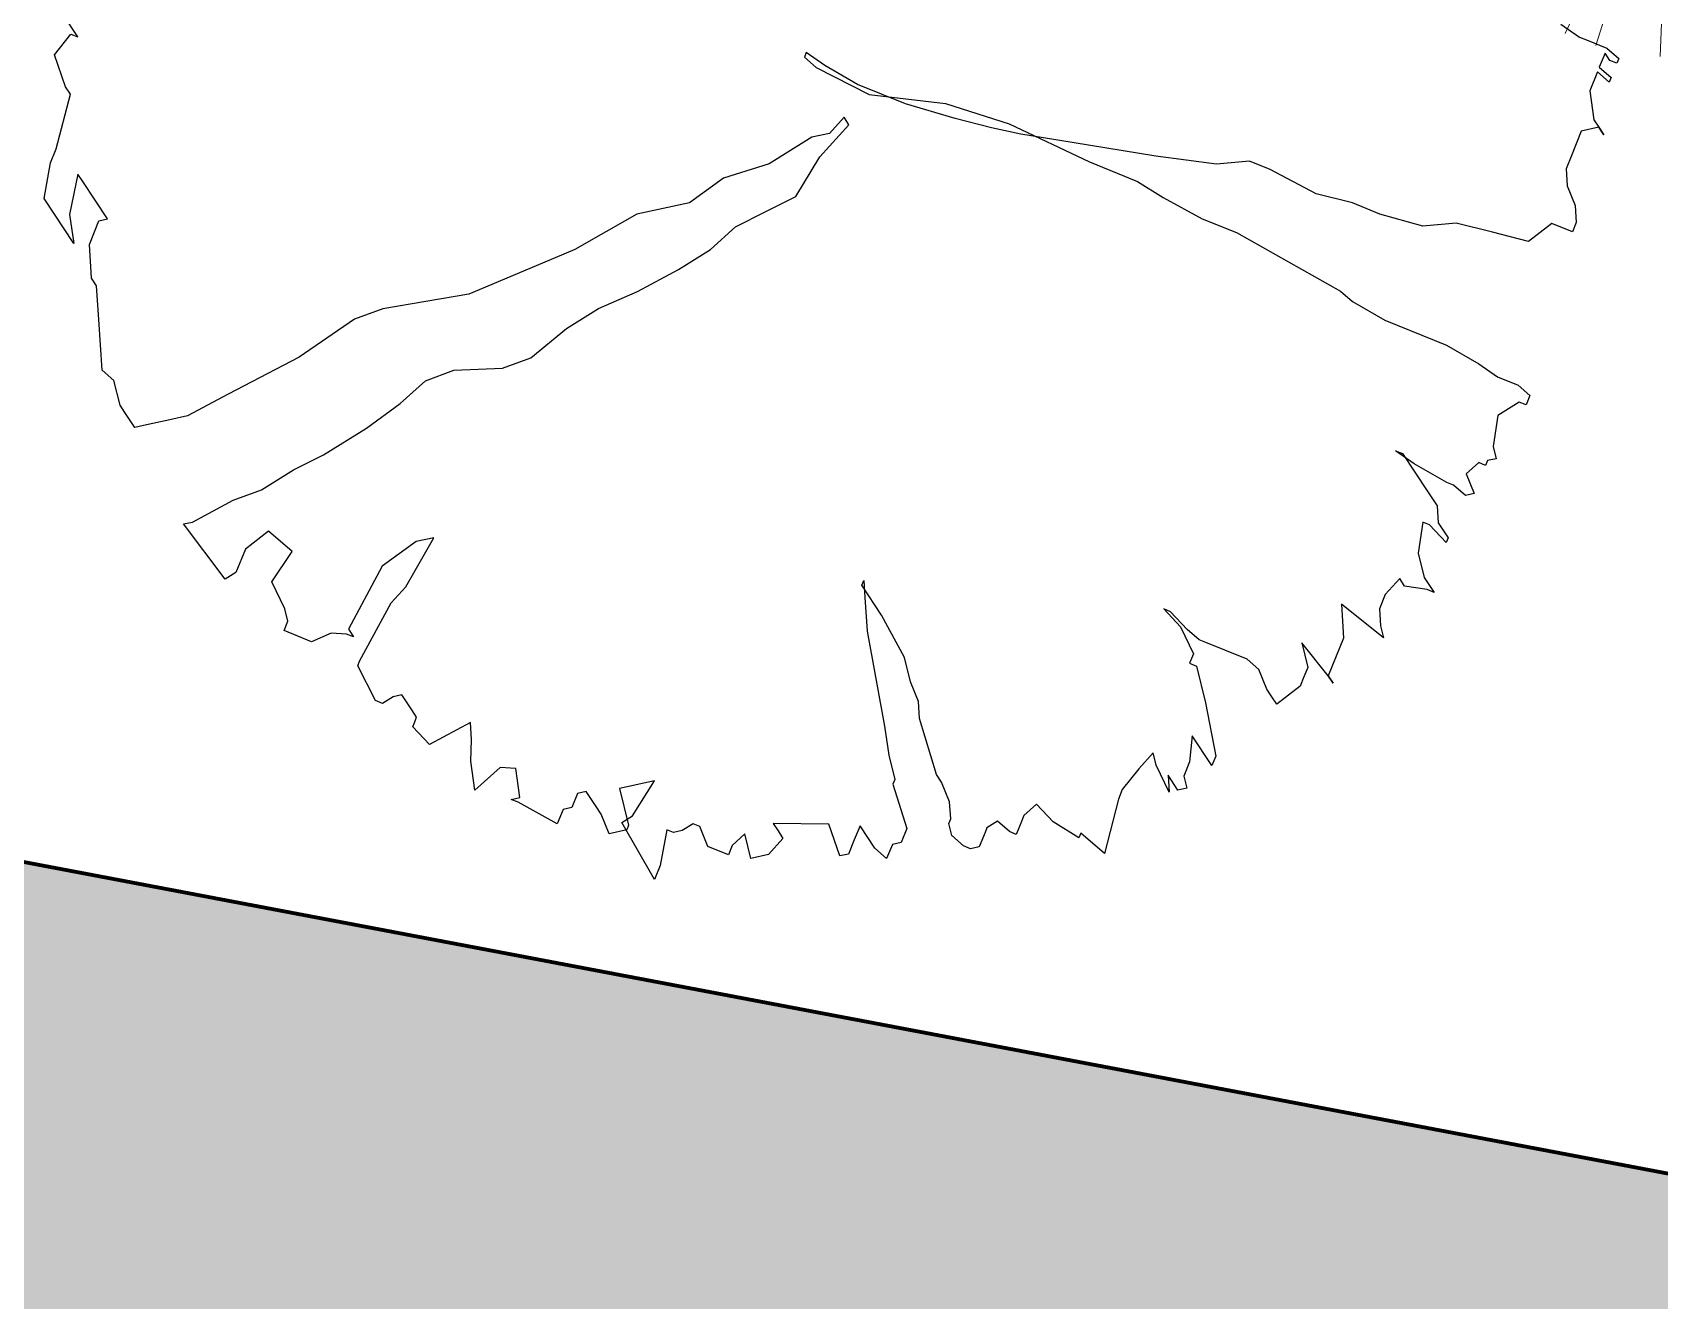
# Model space of a CAD drawing. Header units: millimetres. Extents: x 111 to 1506, y 14 to 566.
# Drawn here: x 229.327 to 231.232, y 91.259 to 92.743 of the extents above; entities that cross this region are included whole.
import ezdxf

# ---------------------------------------------------------------- set-up
doc = ezdxf.new("R2010")
doc.units = ezdxf.units.MM
doc.layers.add('fer', color=8, linetype='Continuous')
doc.layers.add('G', color=254, linetype='Continuous', lineweight=5)
doc.layers.add('PALMERAS114', color=114, linetype='Continuous', lineweight=5)
doc.styles.add('ATTR', font='romans.shx', dxfattribs={"width": 0.8, "height": 2.52})

# ---------------------------------------------------------------- blocks, each defined once
blk = doc.blocks.new('tr')
at = {"layer": 'fer', "color": 97}
for p, q in [((1378.7648, 206.7174), (1378.7707, 206.7347)), ((1378.7648, 206.7174), (1378.7707, 206.7347)), ((1378.7707, 206.7347), (1378.7827, 206.7347)), ((1378.7707, 206.7347), (1378.7707, 206.7347)), ((1378.7707, 206.7347), (1378.7827, 206.7347)), ((1378.7707, 206.7347), (1378.7707, 206.7347)), ((1378.7827, 206.7347), (1378.7827, 206.7261)), ((1378.7827, 206.7347), (1378.7827, 206.7261)), ((1378.7827, 206.7261), (1378.8065, 206.7087)), ((1378.7827, 206.7261), (1378.7827, 206.7261)), ((1378.7827, 206.7261), (1378.8065, 206.7087)), ((1378.7827, 206.7261), (1378.7827, 206.7261)), ((1378.8422, 206.7174), (1378.8541, 206.7261)), ((1378.8422, 206.7174), (1378.8541, 206.7261)), ((1378.8541, 206.7261), (1378.86, 206.7174)), ((1378.8541, 206.7261), (1378.8541, 206.7261)), ((1378.8541, 206.7261), (1378.86, 206.7174)), ((1378.8541, 206.7261), (1378.8541, 206.7261)), ((1378.4553, 206.7001), (1378.4494, 206.6914)), ((1378.4494, 206.6914), (1378.4553, 206.7001)), ((1378.4553, 206.7001), (1378.4494, 206.6914)), ((1378.4494, 206.6914), (1378.4553, 206.7001)), ((1378.5268, 206.6827), (1378.5446, 206.7001)), ((1378.5268, 206.6827), (1378.5446, 206.7001)), ((1378.5446, 206.7001), (1378.5625, 206.7087)), ((1378.5446, 206.7001), (1378.5625, 206.7087)), ((1378.5446, 206.7001), (1378.5446, 206.7001)), ((1378.5446, 206.7001), (1378.5446, 206.7001)), ((1378.5625, 206.7087), (1378.5744, 206.7087)), ((1378.5625, 206.7087), (1378.5625, 206.7087)), ((1378.5625, 206.7087), (1378.5744, 206.7087)), ((1378.5625, 206.7087), (1378.5625, 206.7087)), ((1378.5744, 206.7087), (1378.5744, 206.6827)), ((1378.5744, 206.7087), (1378.5744, 206.7087)), ((1378.5744, 206.7087), (1378.5744, 206.6827)), ((1378.5744, 206.7087), (1378.5744, 206.7087)), ((1378.7648, 206.6914), (1378.7648, 206.7174)), ((1378.7648, 206.6914), (1378.7648, 206.7174)), ((1378.8065, 206.7087), (1378.8422, 206.7174)), ((1378.8065, 206.7087), (1378.8422, 206.7174)), ((1378.86, 206.7174), (1378.866, 206.7174)), ((1378.86, 206.7174), (1378.866, 206.7174)), ((1378.866, 206.7174), (1378.866, 206.7087)), ((1378.866, 206.7174), (1378.866, 206.7087)), ((1378.866, 206.7087), (1378.8838, 206.7001)), ((1378.866, 206.7087), (1378.8838, 206.7001)), ((1378.8838, 206.7001), (1378.9017, 206.7174)), ((1378.8838, 206.7001), (1378.9017, 206.7174)), ((1378.9017, 206.7174), (1378.9076, 206.7087)), ((1378.9017, 206.7174), (1378.9076, 206.7087)), ((1378.9076, 206.7087), (1378.9017, 206.6914)), ((1378.9076, 206.7087), (1378.9017, 206.6914)), ((1378.9493, 206.6914), (1378.9612, 206.7087)), ((1378.9493, 206.6914), (1378.9612, 206.7087)), ((1378.9671, 206.7087), (1378.9552, 206.6827)), ((1378.9671, 206.7087), (1378.9552, 206.6827)), ((1378.9612, 206.7087), (1378.9671, 206.7087)), ((1378.9612, 206.7087), (1378.9671, 206.7087)), ((1378.9909, 206.6827), (1379.0147, 206.7001)), ((1378.9909, 206.6827), (1379.0147, 206.7001)), ((1379.0147, 206.7001), (1379.0266, 206.7174)), ((1379.0147, 206.7001), (1379.0266, 206.7174)), ((1379.0266, 206.7174), (1379.0266, 206.7087)), ((1379.0266, 206.7174), (1379.0266, 206.7087)), ((1379.0266, 206.7087), (1379.0326, 206.6827)), ((1379.0266, 206.7087), (1379.0326, 206.6827)), ((1378.3601, 206.6654), (1378.3661, 206.6827)), ((1378.3601, 206.6654), (1378.3661, 206.6827)), ((1378.3661, 206.6827), (1378.372, 206.6827)), ((1378.3661, 206.6827), (1378.372, 206.6827)), ((1378.372, 206.6827), (1378.372, 206.6741)), ((1378.372, 206.6827), (1378.372, 206.6741)), ((1378.3839, 206.6654), (1378.3899, 206.6827)), ((1378.3839, 206.6654), (1378.3899, 206.6827)), ((1378.3958, 206.6827), (1378.3899, 206.6654)), ((1378.3899, 206.6827), (1378.3958, 206.6827)), ((1378.3958, 206.6827), (1378.3899, 206.6654)), ((1378.3899, 206.6827), (1378.3958, 206.6827)), ((1378.4137, 206.6654), (1378.4434, 206.6827)), ((1378.4137, 206.6654), (1378.4434, 206.6827)), ((1378.4434, 206.6827), (1378.4494, 206.6914)), ((1378.4434, 206.6827), (1378.4494, 206.6914)), ((1378.4494, 206.6914), (1378.4613, 206.6741)), ((1378.4494, 206.6914), (1378.4613, 206.6741)), ((1378.5089, 206.6741), (1378.5268, 206.6827)), ((1378.5089, 206.6741), (1378.5268, 206.6827)), ((1378.5744, 206.6827), (1378.6041, 206.6654)), ((1378.5744, 206.6827), (1378.6041, 206.6654)), ((1378.7588, 206.6654), (1378.7648, 206.6914)), ((1378.7588, 206.6654), (1378.7648, 206.6914)), ((1378.9017, 206.6827), (1378.8957, 206.6394)), ((1378.9017, 206.6827), (1378.8957, 206.6394)), ((1378.9017, 206.6914), (1378.9017, 206.6827)), ((1378.9017, 206.6914), (1378.9017, 206.6827)), ((1378.9195, 206.6654), (1378.9314, 206.6827)), ((1378.9195, 206.6654), (1378.9314, 206.6827)), ((1378.9314, 206.6827), (1378.9493, 206.6914)), ((1378.9314, 206.6827), (1378.9493, 206.6914)), ((1378.9552, 206.6741), (1378.9909, 206.6827)), ((1378.9552, 206.6827), (1378.9552, 206.6741)), ((1378.9552, 206.6741), (1378.9909, 206.6827)), ((1378.9552, 206.6827), (1378.9552, 206.6741)), ((1379.0326, 206.6827), (1379.0266, 206.6741)), ((1379.0326, 206.6827), (1379.0266, 206.6741)), ((1379.0981, 206.6827), (1379.0802, 206.6221)), ((1379.0981, 206.6827), (1379.0802, 206.6221)), ((1379.0862, 206.6741), (1379.0981, 206.6827)), ((1379.0862, 206.6741), (1379.0981, 206.6827)), ((1378.3601, 206.6394), (1378.3601, 206.6654)), ((1378.3601, 206.6394), (1378.3601, 206.6654)), ((1378.372, 206.6741), (1378.3661, 206.6654)), ((1378.372, 206.6741), (1378.3661, 206.6654)), ((1378.3661, 206.6654), (1378.372, 206.6654)), ((1378.3661, 206.6654), (1378.372, 206.6654)), ((1378.372, 206.6654), (1378.3839, 206.6654)), ((1378.372, 206.6654), (1378.3839, 206.6654)), ((1378.3899, 206.6654), (1378.4137, 206.6654)), ((1378.3899, 206.6654), (1378.4137, 206.6654)), ((1378.4613, 206.6741), (1378.491, 206.6741)), ((1378.4613, 206.6741), (1378.491, 206.6741)), ((1378.491, 206.6741), (1378.5089, 206.6741)), ((1378.491, 206.6741), (1378.5089, 206.6741)), ((1378.6041, 206.6654), (1378.6101, 206.6221)), ((1378.6041, 206.6654), (1378.6101, 206.6221)), ((1378.7529, 206.6221), (1378.7588, 206.6654)), ((1378.7529, 206.6221), (1378.7588, 206.6654)), ((1378.8898, 206.6221), (1378.9195, 206.6654)), ((1378.8898, 206.6221), (1378.9195, 206.6654)), ((1379.0266, 206.6741), (1379.0505, 206.6654)), ((1379.0266, 206.6741), (1379.0505, 206.6654)), ((1379.0505, 206.6654), (1379.0683, 206.6654)), ((1379.0505, 206.6654), (1379.0683, 206.6654)), ((1379.0683, 206.6654), (1379.0862, 206.6741)), ((1379.0683, 206.6654), (1379.0862, 206.6741)), ((1379.1695, 206.6481), (1379.1635, 206.6394)), ((1379.1635, 206.6394), (1379.1695, 206.6481)), ((1379.1695, 206.6481), (1379.1635, 206.6394)), ((1379.1635, 206.6394), (1379.1695, 206.6481)), ((1378.3542, 206.6047), (1378.3601, 206.6307)), ((1378.3542, 206.6047), (1378.3601, 206.6307)), ((1378.3601, 206.6307), (1378.3601, 206.6394)), ((1378.3601, 206.6307), (1378.3601, 206.6394)), ((1378.8957, 206.6394), (1378.8898, 206.6134)), ((1378.8957, 206.6394), (1378.8898, 206.6134)), ((1379.0802, 206.6221), (1379.1159, 206.6394)), ((1379.0802, 206.6221), (1379.1159, 206.6394)), ((1379.1159, 206.6394), (1379.1635, 206.6394)), ((1379.1159, 206.6394), (1379.1635, 206.6394)), ((1379.1635, 206.6394), (1379.1397, 206.5961)), ((1379.1635, 206.6394), (1379.1397, 206.5961)), ((1378.6101, 206.6221), (1378.616, 206.5788)), ((1378.6101, 206.6221), (1378.616, 206.5788)), ((1378.7529, 206.5441), (1378.7529, 206.6221)), ((1378.7529, 206.5441), (1378.7529, 206.6221)), ((1378.8898, 206.6134), (1378.8898, 206.6221)), ((1378.8898, 206.6134), (1378.8898, 206.6221)), ((1379.1397, 206.5961), (1379.1635, 206.6134)), ((1379.1397, 206.5961), (1379.1635, 206.6134)), ((1379.1635, 206.6134), (1379.1754, 206.6134)), ((1379.1635, 206.6134), (1379.1754, 206.6134)), ((1379.1754, 206.6134), (1379.1873, 206.6134)), ((1379.1754, 206.6134), (1379.1873, 206.6134)), ((1379.1873, 206.6134), (1379.2171, 206.5961)), ((1379.1873, 206.6134), (1379.2171, 206.5961)), ((1379.2111, 206.5874), (1379.2052, 206.5788)), ((1379.2111, 206.5874), (1379.2052, 206.5788)), ((1379.2171, 206.5961), (1379.2111, 206.5874)), ((1379.2171, 206.5961), (1379.2111, 206.5874)), ((1378.616, 206.5788), (1378.6339, 206.5441)), ((1378.616, 206.5788), (1378.6339, 206.5441)), ((1379.2052, 206.5788), (1379.1873, 206.5614)), ((1379.2052, 206.5788), (1379.1873, 206.5614)), ((1379.1873, 206.5614), (1379.1814, 206.5441)), ((1379.1873, 206.5614), (1379.1814, 206.5441)), ((1379.2468, 206.5181), (1379.3004, 206.5528)), ((1379.2468, 206.5181), (1379.3004, 206.5528)), ((1379.3123, 206.5528), (1379.2885, 206.5181)), ((1379.3123, 206.5528), (1379.2885, 206.5181)), ((1379.3004, 206.5528), (1379.3123, 206.5528)), ((1379.3004, 206.5528), (1379.3123, 206.5528)), ((1379.3123, 206.5528), (1379.3123, 206.5528)), ((1379.3123, 206.5528), (1379.3123, 206.5528)), ((1378.6339, 206.5441), (1378.6398, 206.4921)), ((1378.6339, 206.5441), (1378.6398, 206.4921)), ((1378.7469, 206.5008), (1378.7529, 206.5441)), ((1378.7469, 206.5008), (1378.7529, 206.5441)), ((1379.1814, 206.5441), (1379.1814, 206.5181)), ((1379.1814, 206.5441), (1379.1814, 206.5181)), ((1379.3361, 206.5268), (1379.348, 206.5354)), ((1379.3361, 206.5268), (1379.348, 206.5354)), ((1379.348, 206.5354), (1379.354, 206.5268)), ((1379.348, 206.5354), (1379.354, 206.5268)), ((1379.1814, 206.5181), (1379.1814, 206.4921)), ((1379.1814, 206.5181), (1379.1814, 206.4921)), ((1379.2111, 206.4921), (1379.2468, 206.5181)), ((1379.2111, 206.4921), (1379.2468, 206.5181)), ((1379.2468, 206.5181), (1379.2468, 206.5181)), ((1379.2468, 206.5181), (1379.2468, 206.5181)), ((1379.2885, 206.5181), (1379.3182, 206.5268)), ((1379.2885, 206.5181), (1379.3182, 206.5268)), ((1379.2885, 206.5181), (1379.2885, 206.5181)), ((1379.2885, 206.5181), (1379.2885, 206.5181)), ((1379.3182, 206.5268), (1379.3361, 206.5268)), ((1379.3182, 206.5268), (1379.3361, 206.5268)), ((1379.3599, 206.5181), (1379.3361, 206.4921)), ((1379.3599, 206.5181), (1379.3361, 206.4921)), ((1379.354, 206.5268), (1379.3421, 206.5094)), ((1379.354, 206.5268), (1379.3421, 206.5094)), ((1379.3421, 206.5094), (1379.3599, 206.5181)), ((1379.3421, 206.5094), (1379.3599, 206.5181)), ((1378.6398, 206.4921), (1378.6398, 206.4574)), ((1378.6398, 206.4921), (1378.6398, 206.4574)), ((1378.741, 206.4834), (1378.7469, 206.5008)), ((1378.741, 206.4834), (1378.7469, 206.5008)), ((1379.1814, 206.4921), (1379.1814, 206.4834)), ((1379.1814, 206.4921), (1379.1814, 206.4834)), ((1379.2111, 206.4834), (1379.2111, 206.4921)), ((1379.2111, 206.4834), (1379.2111, 206.4921)), ((1379.3361, 206.4921), (1379.3242, 206.4834)), ((1379.3361, 206.4921), (1379.3242, 206.4834)), ((1378.7231, 206.3448), (1378.741, 206.4834)), ((1378.7231, 206.3448), (1378.741, 206.4834)), ((1379.1754, 206.4574), (1379.1992, 206.4834)), ((1379.1814, 206.4834), (1379.1754, 206.4661)), ((1379.1754, 206.4574), (1379.1992, 206.4834)), ((1379.1814, 206.4834), (1379.1754, 206.4661)), ((1379.1992, 206.4834), (1379.2111, 206.4834)), ((1379.1992, 206.4834), (1379.2111, 206.4834)), ((1379.3242, 206.4834), (1379.348, 206.4748)), ((1379.3242, 206.4834), (1379.348, 206.4748)), ((1379.348, 206.4748), (1379.3778, 206.4661)), ((1379.348, 206.4748), (1379.3778, 206.4661)), ((1379.3897, 206.4661), (1379.4551, 206.4748)), ((1379.3897, 206.4661), (1379.4551, 206.4748)), ((1379.4551, 206.4748), (1379.4432, 206.4401)), ((1379.4551, 206.4748), (1379.4432, 206.4401)), ((1379.4551, 206.4748), (1379.4551, 206.4748)), ((1379.4551, 206.4748), (1379.4551, 206.4748)), ((1378.6398, 206.4574), (1378.6458, 206.4141)), ((1378.6398, 206.4574), (1378.6458, 206.4141)), ((1379.1754, 206.4661), (1379.1635, 206.4401)), ((1379.1754, 206.4661), (1379.1635, 206.4401)), ((1379.1635, 206.4314), (1379.1754, 206.4574)), ((1379.1635, 206.4314), (1379.1754, 206.4574)), ((1379.1754, 206.4661), (1379.1754, 206.4661)), ((1379.1754, 206.4661), (1379.1754, 206.4661)), ((1379.3778, 206.4661), (1379.3897, 206.4661)), ((1379.3778, 206.4661), (1379.3897, 206.4661)), ((1379.1635, 206.4401), (1379.1635, 206.4314)), ((1379.1635, 206.4401), (1379.1635, 206.4314)), ((1379.4492, 206.4401), (1379.4432, 206.4054)), ((1379.4432, 206.4401), (1379.4492, 206.4401)), ((1379.4492, 206.4401), (1379.4432, 206.4054)), ((1379.4432, 206.4401), (1379.4492, 206.4401)), ((1378.6458, 206.4141), (1378.6398, 206.3534)), ((1378.6458, 206.4141), (1378.6398, 206.3534)), ((1379.4432, 206.4054), (1379.4313, 206.3794)), ((1379.4432, 206.4054), (1379.4313, 206.3794)), ((1379.4432, 206.4054), (1379.4432, 206.4054)), ((1379.4432, 206.4054), (1379.4432, 206.4054)), ((1379.4313, 206.3794), (1379.4492, 206.3708)), ((1379.4313, 206.3794), (1379.4313, 206.3794)), ((1379.4313, 206.3794), (1379.4492, 206.3708)), ((1379.4313, 206.3794), (1379.4313, 206.3794)), ((1379.4492, 206.3708), (1379.4611, 206.3708)), ((1379.4492, 206.3708), (1379.4611, 206.3708)), ((1379.4611, 206.3708), (1379.473, 206.3708)), ((1379.4611, 206.3708), (1379.473, 206.3708)), ((1379.473, 206.3621), (1379.467, 206.3448)), ((1379.473, 206.3621), (1379.467, 206.3448)), ((1379.473, 206.3708), (1379.473, 206.3621)), ((1379.473, 206.3708), (1379.473, 206.3621)), ((1378.6398, 206.3534), (1378.6398, 206.3274)), ((1378.6398, 206.3534), (1378.6398, 206.3274)), ((1378.7231, 206.3014), (1378.7231, 206.3448)), ((1378.7231, 206.3014), (1378.7231, 206.3448)), ((1379.467, 206.3448), (1379.4789, 206.3361)), ((1379.467, 206.3448), (1379.467, 206.3448)), ((1379.467, 206.3448), (1379.4789, 206.3361)), ((1379.467, 206.3448), (1379.467, 206.3448)), ((1378.6398, 206.3274), (1378.6577, 206.2928)), ((1378.6398, 206.3274), (1378.6577, 206.2928)), ((1379.4789, 206.3361), (1379.4849, 206.3361)), ((1379.4789, 206.3361), (1379.4849, 206.3361)), ((1379.4849, 206.3361), (1379.5027, 206.3361)), ((1379.4849, 206.3361), (1379.5027, 206.3361)), ((1379.5027, 206.3361), (1379.5087, 206.3274)), ((1379.5027, 206.3361), (1379.5087, 206.3274)), ((1379.5087, 206.3188), (1379.5027, 206.3014)), ((1379.5087, 206.3188), (1379.5027, 206.3014)), ((1379.5087, 206.3274), (1379.5087, 206.3188)), ((1379.5087, 206.3274), (1379.5087, 206.3188)), ((1378.7172, 206.2495), (1378.7231, 206.3014)), ((1378.7172, 206.2495), (1378.7231, 206.3014)), ((1379.5027, 206.3014), (1379.4908, 206.2928)), ((1379.5027, 206.3014), (1379.4908, 206.2928)), ((1378.6577, 206.2928), (1378.6755, 206.2235)), ((1378.6577, 206.2928), (1378.6755, 206.2235)), ((1379.467, 206.2841), (1379.4492, 206.2668)), ((1379.467, 206.2841), (1379.4492, 206.2668)), ((1379.4849, 206.2928), (1379.467, 206.2841)), ((1379.4849, 206.2928), (1379.467, 206.2841)), ((1379.4908, 206.2928), (1379.4849, 206.2928)), ((1379.4908, 206.2928), (1379.4849, 206.2928)), ((1379.4492, 206.2668), (1379.4432, 206.2581)), ((1379.4492, 206.2668), (1379.4432, 206.2581)), ((1378.7112, 206.2148), (1378.7172, 206.2495)), ((1378.7112, 206.2148), (1378.7172, 206.2495)), ((1379.4432, 206.2581), (1379.3897, 206.2148)), ((1379.4432, 206.2581), (1379.3897, 206.2148)), ((1379.473, 206.2148), (1379.5146, 206.2495)), ((1379.473, 206.2148), (1379.5146, 206.2495)), ((1379.5146, 206.2495), (1379.5325, 206.2495)), ((1379.5146, 206.2495), (1379.5325, 206.2495)), ((1379.5325, 206.2495), (1379.5384, 206.2408)), ((1379.5325, 206.2495), (1379.5384, 206.2408)), ((1378.6755, 206.2235), (1378.6934, 206.1455)), ((1378.6755, 206.2235), (1378.6934, 206.1455)), ((1379.5503, 206.2235), (1379.5325, 206.1975)), ((1379.5503, 206.2235), (1379.5325, 206.1975)), ((1379.5384, 206.2408), (1379.5563, 206.2408)), ((1379.5384, 206.2408), (1379.5563, 206.2408)), ((1379.5563, 206.2408), (1379.5503, 206.2235)), ((1379.5563, 206.2408), (1379.5503, 206.2235)), ((1378.7112, 206.1541), (1378.7112, 206.2148)), ((1378.7112, 206.1541), (1378.7112, 206.2148)), ((1379.3718, 206.2061), (1379.354, 206.1888)), ((1379.3718, 206.2061), (1379.354, 206.1888)), ((1379.3897, 206.2148), (1379.3718, 206.2061)), ((1379.3897, 206.2148), (1379.3718, 206.2061)), ((1379.4432, 206.1975), (1379.467, 206.2148)), ((1379.4432, 206.1975), (1379.467, 206.2148)), ((1379.467, 206.2148), (1379.473, 206.2148)), ((1379.467, 206.2148), (1379.473, 206.2148)), ((1379.354, 206.1888), (1379.3302, 206.1715)), ((1379.354, 206.1888), (1379.3302, 206.1715)), ((1379.4135, 206.1801), (1379.4432, 206.1975)), ((1379.4135, 206.1801), (1379.4432, 206.1975)), ((1379.5325, 206.1975), (1379.5503, 206.1975)), ((1379.5325, 206.1975), (1379.5503, 206.1975)), ((1379.5741, 206.1888), (1379.5444, 206.1628)), ((1379.5741, 206.1888), (1379.5444, 206.1628)), ((1379.5503, 206.1975), (1379.5682, 206.1975)), ((1379.5503, 206.1975), (1379.5682, 206.1975)), ((1379.5682, 206.1975), (1379.5741, 206.1888)), ((1379.5682, 206.1975), (1379.5741, 206.1888)), ((1379.3302, 206.1715), (1379.2944, 206.1281)), ((1379.3302, 206.1715), (1379.2944, 206.1281)), ((1379.3182, 206.1195), (1379.4135, 206.1801)), ((1379.3182, 206.1195), (1379.4135, 206.1801)), ((1378.7053, 206.0501), (1378.7112, 206.1541)), ((1378.7053, 206.0501), (1378.7112, 206.1541)), ((1379.5444, 206.1628), (1379.5682, 206.1021)), ((1379.5444, 206.1628), (1379.5682, 206.1021)), ((1378.6934, 206.1455), (1378.7053, 206.0935)), ((1378.6934, 206.1455), (1378.7053, 206.0935)), ((1379.2944, 206.1281), (1379.2706, 206.0935)), ((1379.2944, 206.1281), (1379.2706, 206.0935)), ((1379.2825, 206.1021), (1379.3182, 206.1195)), ((1379.2825, 206.1021), (1379.3182, 206.1195)), ((1379.5682, 206.1021), (1379.5741, 206.1108)), ((1379.5682, 206.1021), (1379.5741, 206.1108)), ((1379.5741, 206.1108), (1379.5801, 206.1195)), ((1379.5741, 206.1108), (1379.5801, 206.1195)), ((1379.5801, 206.1195), (1379.6039, 206.1108)), ((1379.5801, 206.1195), (1379.6039, 206.1108)), ((1379.6039, 206.1108), (1379.6158, 206.0935)), ((1379.6039, 206.1108), (1379.6158, 206.0935)), ((1378.7053, 206.0935), (1378.7112, 206.0675)), ((1378.7053, 206.0935), (1378.7112, 206.0675)), ((1379.2647, 206.0935), (1379.2825, 206.1021)), ((1379.2647, 206.0935), (1379.2825, 206.1021)), ((1379.2706, 206.0935), (1379.2647, 206.0935)), ((1379.2706, 206.0935), (1379.2647, 206.0935)), ((1379.6158, 206.0935), (1379.592, 206.0761)), ((1379.6158, 206.0935), (1379.592, 206.0761)), ((1379.592, 206.0761), (1379.6099, 206.0675)), ((1379.592, 206.0761), (1379.6099, 206.0675)), ((1378.7112, 206.0675), (1378.7172, 206.0328)), ((1378.7112, 206.0675), (1378.7172, 206.0328)), ((1379.6099, 206.0675), (1379.6218, 206.0675)), ((1379.6099, 206.0675), (1379.6218, 206.0675)), ((1379.6218, 206.0675), (1379.6218, 206.0415)), ((1379.6218, 206.0675), (1379.6218, 206.0415)), ((1378.7112, 205.9722), (1378.7053, 206.0501)), ((1378.7112, 205.9722), (1378.7053, 206.0501)), ((1378.7172, 206.0328), (1378.7231, 205.9895)), ((1378.7172, 206.0328), (1378.7231, 205.9895)), ((1379.6218, 206.0415), (1379.6039, 206.0241)), ((1379.6218, 206.0415), (1379.6039, 206.0241)), ((1379.6039, 206.0241), (1379.6039, 206.0155)), ((1379.6039, 206.0241), (1379.6039, 206.0155)), ((1379.6039, 206.0155), (1379.6158, 206.0068)), ((1379.6039, 206.0155), (1379.6158, 206.0068)), ((1379.6158, 206.0068), (1379.6218, 205.9981)), ((1379.6158, 206.0068), (1379.6218, 205.9981)), ((1379.6218, 205.9895), (1379.6634, 205.9981)), ((1379.6218, 205.9981), (1379.6218, 205.9895)), ((1379.6218, 205.9895), (1379.6634, 205.9981)), ((1379.6218, 205.9981), (1379.6218, 205.9895)), ((1379.6813, 205.9981), (1379.6337, 205.9375)), ((1379.6813, 205.9981), (1379.6337, 205.9375)), ((1379.6634, 205.9981), (1379.6813, 205.9981)), ((1379.6634, 205.9981), (1379.6813, 205.9981)), ((1378.7231, 205.9895), (1378.7291, 205.9288)), ((1378.7231, 205.9895), (1378.7291, 205.9288)), ((1378.735, 205.8855), (1378.7112, 205.9722)), ((1378.735, 205.8855), (1378.7112, 205.9722)), ((1379.5741, 205.9548), (1379.598, 205.9202)), ((1379.6218, 205.9462), (1379.5741, 205.9548)), ((1379.5741, 205.9548), (1379.598, 205.9202)), ((1379.6218, 205.9462), (1379.5741, 205.9548)), ((1379.598, 205.9202), (1379.6337, 205.9462)), ((1379.598, 205.9202), (1379.6337, 205.9462)), ((1379.6337, 205.9375), (1379.6218, 205.9462)), ((1379.6337, 205.9375), (1379.6218, 205.9462)), ((1379.6337, 205.9462), (1379.6396, 205.9462)), ((1379.6337, 205.9462), (1379.6396, 205.9462)), ((1379.6396, 205.9462), (1379.6515, 205.9288)), ((1379.6396, 205.9462), (1379.6515, 205.9288)), ((1378.7291, 205.9288), (1378.7291, 205.8682)), ((1378.7291, 205.9288), (1378.7291, 205.8682)), ((1379.6515, 205.9288), (1379.6337, 205.9115)), ((1379.6515, 205.9288), (1379.6337, 205.9115)), ((1379.6277, 205.9028), (1379.6158, 205.8855)), ((1379.6277, 205.9028), (1379.6158, 205.8855)), ((1379.6337, 205.9115), (1379.6277, 205.9028)), ((1379.6337, 205.9115), (1379.6277, 205.9028)), ((1379.6337, 205.9115), (1379.6337, 205.9115)), ((1379.6337, 205.9115), (1379.6337, 205.9115)), ((1378.7291, 205.8162), (1378.735, 205.8855)), ((1378.7291, 205.8162), (1378.735, 205.8855)), ((1379.6158, 205.8855), (1379.6218, 205.8768)), ((1379.6158, 205.8855), (1379.6218, 205.8768)), ((1378.7291, 205.8682), (1378.7231, 205.8248)), ((1378.7291, 205.8682), (1378.7231, 205.8248)), ((1378.7767, 205.8768), (1378.7707, 205.8682)), ((1378.7767, 205.8768), (1378.7707, 205.8682)), ((1378.7707, 205.8682), (1378.7946, 205.8595)), ((1378.7707, 205.8682), (1378.7946, 205.8595)), ((1378.8243, 205.8595), (1378.7767, 205.8768)), ((1378.8243, 205.8595), (1378.7767, 205.8768)), ((1379.6218, 205.8768), (1379.6396, 205.8768)), ((1379.6218, 205.8768), (1379.6396, 205.8768)), ((1379.6396, 205.8768), (1379.6456, 205.8682)), ((1379.6396, 205.8768), (1379.6456, 205.8682)), ((1379.6456, 205.8682), (1379.6634, 205.8682)), ((1379.6456, 205.8682), (1379.6456, 205.8682)), ((1379.6456, 205.8682), (1379.6634, 205.8682)), ((1379.6456, 205.8682), (1379.6456, 205.8682)), ((1379.6634, 205.8682), (1379.6575, 205.8162)), ((1379.6634, 205.8682), (1379.6575, 205.8162)), ((1378.7946, 205.8595), (1378.8065, 205.8422)), ((1378.7946, 205.8595), (1378.8065, 205.8422)), ((1378.8065, 205.8422), (1378.8541, 205.8075)), ((1378.8065, 205.8422), (1378.8541, 205.8075)), ((1378.8779, 205.8508), (1378.8243, 205.8595)), ((1378.8779, 205.8508), (1378.8243, 205.8595)), ((1378.9076, 205.8248), (1378.8779, 205.8508)), ((1378.9076, 205.8248), (1378.8779, 205.8508)), ((1378.7231, 205.8248), (1378.7172, 205.7988)), ((1378.7231, 205.8248), (1378.7172, 205.7988)), ((1378.9374, 205.7988), (1378.9076, 205.8248)), ((1378.9374, 205.7988), (1378.9076, 205.8248)), ((1378.7231, 205.7988), (1378.7291, 205.8162)), ((1378.7231, 205.7988), (1378.7291, 205.8162)), ((1378.8541, 205.8075), (1378.8898, 205.7642)), ((1378.8541, 205.8075), (1378.8898, 205.7642)), ((1379.6515, 205.8162), (1379.6218, 205.7988)), ((1379.6515, 205.8162), (1379.6218, 205.7988)), ((1379.6575, 205.8075), (1379.6515, 205.8162)), ((1379.6575, 205.8075), (1379.6515, 205.8162)), ((1379.6575, 205.8162), (1379.6575, 205.8075)), ((1379.6575, 205.8162), (1379.6575, 205.8075)), ((1378.7172, 205.7988), (1378.7231, 205.7988)), ((1378.7172, 205.7988), (1378.7231, 205.7988)), ((1378.9731, 205.7815), (1378.9374, 205.7988)), ((1378.9731, 205.7815), (1378.9374, 205.7988)), ((1379.6218, 205.7988), (1379.6277, 205.7815)), ((1379.6218, 205.7988), (1379.6277, 205.7815)), ((1379.0088, 205.7555), (1378.9731, 205.7815)), ((1379.0088, 205.7555), (1378.9731, 205.7815)), ((1379.6277, 205.7815), (1379.6634, 205.7642)), ((1379.6277, 205.7815), (1379.6634, 205.7642)), ((1378.8898, 205.7642), (1378.9314, 205.7382)), ((1378.8898, 205.7642), (1378.9314, 205.7382)), ((1379.0505, 205.7208), (1379.0088, 205.7555)), ((1379.0505, 205.7208), (1379.0088, 205.7555)), ((1379.6337, 205.7468), (1379.6099, 205.7382)), ((1379.6337, 205.7468), (1379.6099, 205.7382)), ((1379.6634, 205.7642), (1379.6337, 205.7468)), ((1379.6634, 205.7642), (1379.6337, 205.7468)), ((1379.6634, 205.7642), (1379.6634, 205.7642)), ((1379.6634, 205.7642), (1379.6634, 205.7642)), ((1378.9314, 205.7382), (1378.9671, 205.6862)), ((1378.9314, 205.7382), (1378.9671, 205.6862)), ((1379.6099, 205.7382), (1379.592, 205.7295)), ((1379.6099, 205.7382), (1379.592, 205.7295)), ((1379.592, 205.7295), (1379.6337, 205.6948)), ((1379.592, 205.7295), (1379.6337, 205.6948)), ((1379.0862, 205.6862), (1379.0505, 205.7208)), ((1379.0862, 205.6862), (1379.0505, 205.7208)), ((1379.6337, 205.6948), (1379.6218, 205.6688)), ((1379.6337, 205.6948), (1379.6218, 205.6688)), ((1379.6337, 205.6948), (1379.6337, 205.6948)), ((1379.6337, 205.6948), (1379.6337, 205.6948)), ((1378.9671, 205.6862), (1379.0326, 205.6342)), ((1378.9671, 205.6862), (1379.0326, 205.6342)), ((1379.1219, 205.6602), (1379.0862, 205.6862)), ((1379.1219, 205.6602), (1379.0862, 205.6862)), ((1379.1695, 205.6342), (1379.1219, 205.6602)), ((1379.1695, 205.6342), (1379.1219, 205.6602)), ((1379.6039, 205.6602), (1379.592, 205.6429)), ((1379.6039, 205.6602), (1379.592, 205.6429)), ((1379.6099, 205.6688), (1379.6039, 205.6602)), ((1379.6099, 205.6688), (1379.6039, 205.6602)), ((1379.6158, 205.6688), (1379.6099, 205.6688)), ((1379.6158, 205.6688), (1379.6099, 205.6688)), ((1379.6218, 205.6688), (1379.6158, 205.6688)), ((1379.6218, 205.6688), (1379.6158, 205.6688)), ((1379.0326, 205.6342), (1379.0505, 205.6169)), ((1379.0326, 205.6342), (1379.0505, 205.6169)), ((1379.1933, 205.6082), (1379.1695, 205.6342)), ((1379.1933, 205.6082), (1379.1695, 205.6342)), ((1379.592, 205.6429), (1379.598, 205.6342)), ((1379.592, 205.6429), (1379.598, 205.6342)), ((1379.598, 205.6342), (1379.6099, 205.6255)), ((1379.598, 205.6342), (1379.6099, 205.6255)), ((1379.0505, 205.6169), (1379.1278, 205.5389)), ((1379.0505, 205.6169), (1379.1278, 205.5389)), ((1379.6099, 205.6169), (1379.5801, 205.5822)), ((1379.6099, 205.6169), (1379.5801, 205.5822)), ((1379.6099, 205.6255), (1379.6099, 205.6169)), ((1379.6099, 205.6255), (1379.6099, 205.6169)), ((1379.2171, 205.5562), (1379.1933, 205.6082)), ((1379.2171, 205.5562), (1379.1933, 205.6082)), ((1379.4075, 205.6082), (1379.4194, 205.5909)), ((1379.473, 205.5995), (1379.4075, 205.6082)), ((1379.4075, 205.6082), (1379.4194, 205.5909)), ((1379.473, 205.5995), (1379.4075, 205.6082)), ((1379.4968, 205.5909), (1379.473, 205.5995)), ((1379.4968, 205.5909), (1379.473, 205.5995)), ((1379.4194, 205.5909), (1379.4611, 205.5649)), ((1379.4194, 205.5909), (1379.4611, 205.5649)), ((1379.5741, 205.5822), (1379.4968, 205.5909)), ((1379.5741, 205.5822), (1379.4968, 205.5909)), ((1379.5801, 205.5822), (1379.5741, 205.5822)), ((1379.5801, 205.5822), (1379.5741, 205.5822)), ((1379.4611, 205.5649), (1379.5444, 205.5562)), ((1379.4611, 205.5649), (1379.5444, 205.5562)), ((1379.5444, 205.5562), (1379.5503, 205.5649)), ((1379.5444, 205.5562), (1379.5503, 205.5649)), ((1379.5503, 205.5649), (1379.5503, 205.5562)), ((1379.5503, 205.5649), (1379.5503, 205.5562)), ((1379.1278, 205.5389), (1379.1814, 205.4522)), ((1379.1278, 205.5389), (1379.1814, 205.4522)), ((1379.2409, 205.5302), (1379.2171, 205.5562)), ((1379.2409, 205.5302), (1379.2171, 205.5562)), ((1379.5503, 205.5562), (1379.5563, 205.5389)), ((1379.5503, 205.5562), (1379.5563, 205.5389)), ((1379.5563, 205.5389), (1379.5741, 205.5215)), ((1379.5563, 205.5389), (1379.5741, 205.5215)), ((1379.2766, 205.5129), (1379.2409, 205.5302)), ((1379.2766, 205.5129), (1379.2409, 205.5302)), ((1379.5741, 205.5215), (1379.5741, 205.5042)), ((1379.5741, 205.5215), (1379.5741, 205.5042)), ((1379.3182, 205.4869), (1379.2766, 205.5129)), ((1379.3182, 205.4869), (1379.2766, 205.5129)), ((1379.5741, 205.5042), (1379.5741, 205.4869)), ((1379.5741, 205.5042), (1379.5741, 205.4869)), ((1379.3659, 205.4522), (1379.3182, 205.4869)), ((1379.3659, 205.4522), (1379.3182, 205.4869)), ((1379.5622, 205.4869), (1379.5503, 205.4782)), ((1379.5622, 205.4869), (1379.5503, 205.4782)), ((1379.5741, 205.4869), (1379.5622, 205.4869)), ((1379.5741, 205.4869), (1379.5622, 205.4869)), ((1379.5503, 205.4782), (1379.5265, 205.4522)), ((1379.5503, 205.4782), (1379.5265, 205.4522)), ((1379.5503, 205.4782), (1379.5503, 205.4782)), ((1379.5503, 205.4782), (1379.5503, 205.4782)), ((1379.1814, 205.4522), (1379.2052, 205.4262)), ((1379.1814, 205.4522), (1379.2052, 205.4262)), ((1379.3956, 205.4262), (1379.3659, 205.4522)), ((1379.3956, 205.4262), (1379.3659, 205.4522)), ((1379.4849, 205.4609), (1379.473, 205.4262)), ((1379.4849, 205.4609), (1379.473, 205.4262)), ((1379.5265, 205.4522), (1379.4849, 205.4609)), ((1379.5265, 205.4522), (1379.4849, 205.4609)), ((1379.2052, 205.4262), (1379.2706, 205.3829)), ((1379.2052, 205.4262), (1379.2706, 205.3829)), ((1379.4313, 205.4002), (1379.3956, 205.4262)), ((1379.4313, 205.4002), (1379.3956, 205.4262)), ((1379.473, 205.4262), (1379.5027, 205.4089)), ((1379.473, 205.4262), (1379.5027, 205.4089)), ((1379.5027, 205.4089), (1379.5325, 205.4089)), ((1379.5027, 205.4089), (1379.5325, 205.4089)), ((1379.5325, 205.4089), (1379.5444, 205.4002)), ((1379.5325, 205.4089), (1379.5444, 205.4002)), ((1379.4551, 205.3742), (1379.4313, 205.4002)), ((1379.4551, 205.3742), (1379.4313, 205.4002)), ((1379.5444, 205.4002), (1379.5027, 205.3309)), ((1379.5444, 205.4002), (1379.5027, 205.3309)), ((1379.2706, 205.3829), (1379.3421, 205.3222)), ((1379.2706, 205.3829), (1379.3421, 205.3222)), ((1379.4968, 205.3396), (1379.4551, 205.3742)), ((1379.4968, 205.3396), (1379.4551, 205.3742)), ((1379.5027, 205.3309), (1379.4968, 205.3396)), ((1379.5027, 205.3309), (1379.4968, 205.3396)), ((1379.3421, 205.3222), (1379.3837, 205.2876)), ((1379.3421, 205.3222), (1379.3837, 205.2876)), ((1379.3837, 205.2876), (1379.3956, 205.2702)), ((1379.3837, 205.2876), (1379.3956, 205.2702)), ((1379.3956, 205.2702), (1379.4135, 205.2442)), ((1379.3956, 205.2702), (1379.4135, 205.2442)), ((1379.4194, 205.2356), (1379.4075, 205.2182)), ((1379.4194, 205.2356), (1379.4075, 205.2182)), ((1379.4135, 205.2442), (1379.4194, 205.2356)), ((1379.4135, 205.2442), (1379.4135, 205.2442)), ((1379.4135, 205.2442), (1379.4194, 205.2356)), ((1379.4135, 205.2442), (1379.4135, 205.2442)), ((1379.4075, 205.2182), (1379.4016, 205.2096)), ((1379.4075, 205.2182), (1379.4016, 205.2096)), ((1379.4016, 205.2096), (1379.3778, 205.1922)), ((1379.4016, 205.2096), (1379.3778, 205.1922)), ((1379.3778, 205.1922), (1379.3718, 205.1749)), ((1379.3778, 205.1922), (1379.3718, 205.1749)), ((1379.3778, 205.1922), (1379.3778, 205.1922)), ((1379.3778, 205.1922), (1379.3778, 205.1922)), ((1379.3778, 205.1922), (1379.3778, 205.1922)), ((1379.3778, 205.1922), (1379.3778, 205.1922)), ((1379.3718, 205.1749), (1379.3182, 205.1489)), ((1379.3718, 205.1749), (1379.3182, 205.1489)), ((1379.3182, 205.1489), (1379.2825, 205.1316)), ((1379.3182, 205.1489), (1379.2825, 205.1316)), ((1379.3182, 205.1489), (1379.3182, 205.1489)), ((1379.3182, 205.1489), (1379.3182, 205.1489)), ((1379.2766, 205.1229), (1379.2409, 205.1056)), ((1379.2766, 205.1229), (1379.2409, 205.1056)), ((1379.2825, 205.1316), (1379.2766, 205.1229)), ((1379.2825, 205.1316), (1379.2766, 205.1229)), ((1379.2052, 205.1142), (1379.1754, 205.0709)), ((1379.2052, 205.1142), (1379.1754, 205.0709)), ((1379.2111, 205.1056), (1379.2052, 205.1142)), ((1379.2111, 205.1056), (1379.2052, 205.1142)), ((1379.2409, 205.1056), (1379.2111, 205.1056)), ((1379.2409, 205.1056), (1379.2111, 205.1056)), ((1379.2468, 205.0882), (1379.2111, 205.0363)), ((1379.2468, 205.0882), (1379.2111, 205.0363)), ((1379.2171, 205.0709), (1379.2468, 205.0882)), ((1379.2171, 205.0709), (1379.2468, 205.0882)), ((1379.1695, 205.0622), (1379.2171, 205.0709)), ((1379.1754, 205.0709), (1379.1695, 205.0622)), ((1379.1695, 205.0622), (1379.2171, 205.0709)), ((1379.1754, 205.0709), (1379.1695, 205.0622)), ((1379.1516, 205.0276), (1379.0862, 205.0189)), ((1379.1516, 205.0276), (1379.0862, 205.0189)), ((1379.1695, 205.0276), (1379.1516, 205.0276)), ((1379.1695, 205.0276), (1379.1516, 205.0276)), ((1379.2111, 205.0363), (1379.1695, 205.0276)), ((1379.2111, 205.0363), (1379.1695, 205.0276)), ((1379.0802, 205.0103), (1379.0505, 204.9843)), ((1379.0802, 205.0103), (1379.0505, 204.9843)), ((1379.0862, 205.0189), (1379.0802, 205.0103)), ((1379.0862, 205.0189), (1379.0802, 205.0103)), ((1379.0862, 205.0189), (1379.0862, 205.0189)), ((1379.0862, 205.0189), (1379.0862, 205.0189)), ((1379.0207, 205.0016), (1379.0028, 204.9756)), ((1379.0207, 205.0016), (1379.0028, 204.9756)), ((1379.0207, 204.9929), (1379.0207, 205.0016)), ((1379.0207, 204.9929), (1379.0207, 205.0016)), ((1379.0505, 204.9843), (1379.0207, 204.9929)), ((1379.0505, 204.9843), (1379.0207, 204.9929)), ((1379.0505, 204.9843), (1379.0505, 204.9843)), ((1379.0505, 204.9843), (1379.0505, 204.9843)), ((1379.0505, 204.9843), (1379.0505, 204.9843)), ((1379.0505, 204.9843), (1379.0505, 204.9843))]:
    blk.add_line(p, q, dxfattribs=at)
blk = doc.blocks.new('EVG7')
for p, q in [((-6.59, 19.1), (-16.71, 56.87)), ((-3.91, 19.67), (-9.01, 58.4)), ((1.55, 19.67), (6.65, 58.4)), ((4.23, 19.1), (14.35, 56.87)), ((-11.62, 16.99), (-31.18, 50.87)), ((-9.21, 18.3), (-24.14, 54.35)), ((6.85, 18.3), (21.78, 54.35)), ((9.26, 16.99), (28.82, 50.87)), ((-13.82, 15.38), (-37.7, 46.51)), ((-16, 13.74), (-43.6, 41.34)), ((-17.84, 11.7), (-48.78, 35.44)), ((15.48, 11.7), (46.42, 35.44)), ((17.04, 9.43), (50.78, 28.91)), ((-20.59, 6.96), (-56.61, 21.87)), ((18.24, 6.96), (54.25, 21.87)), ((-21.61, 4.39), (-59.13, 14.44)), ((19.8, 1.68), (58.31, 6.74)), ((-22.19, -1.09), (-61.18, -1.09)), ((-22.16, -3.85), (-60.66, -8.92)), ((19.8, -3.85), (58.31, -8.92)), ((19.83, -1.09), (58.82, -1.09)), ((19.25, -6.56), (56.78, -16.62)), ((-20.59, -9.13), (-56.61, -24.05)), ((-19.4, -11.61), (-53.14, -31.09)), ((-17.84, -13.87), (-48.78, -37.61)), ((15.48, -13.87), (46.42, -37.61)), ((-13.82, -17.56), (-37.7, -48.69)), ((-11.62, -19.17), (-31.18, -53.05)), ((9.26, -19.17), (28.82, -53.05)), ((11.46, -17.56), (35.35, -48.69)), ((13.64, -15.91), (41.25, -43.51)), ((-9.21, -20.47), (-24.14, -56.52)), ((-6.59, -21.27), (-16.71, -59.04)), ((-3.91, -21.84), (-9.01, -60.57)), ((-1.18, -22.12), (-1.18, -61.09)), ((4.23, -21.27), (14.35, -59.04)), ((6.85, -20.47), (21.78, -56.52))]:
    blk.add_line(p, q)
at = {"style": 'ATTR', "width": 0.8, "flags": 9}
blk.add_attdef('ESTCODE', (0, 0), '', height=0.7, dxfattribs=at)

msp = doc.modelspace()

# ---------------------------------------------------------------- hatches: boundary and pattern name
at = {"layer": 'G', "lineweight": 100, "ltscale": 1000}
h = msp.add_hatch(dxfattribs=at)
h.set_pattern_fill('AR-HBONE', color=256, scale=0.046, angle=-105.01068, style=0)
h.set_pattern_definition([(299.989322, (1759.44181, -290.11183), (0.251336119, -0.067395514), [0.552, -0.184]), (29.989322, (1759.53378, -290.2712), (0.251336119, -0.067395514), [0.552, -0.184])])
edge = h.paths.add_edge_path()
edge.add_line((245.14386, 88.77243), (288.23794, 78.57046))
edge.add_line((288.23794, 78.57046), (200.7159, 95.15598))
edge.add_line((200.7159, 95.15598), (201.10543, 97.11776))
edge.add_line((201.10543, 97.11776), (290.19297, 80.23558))

# ---------------------------------------------------------------- linework, layer by layer
at = {"lineweight": 100, "ltscale": 1000}
for points in [[(223.55255, 102.95667), (232.44388, 130.49814), (239.49941, 128.13296), (242.89743, 131.13308), (261.65868, 109.92131), (247.00179, 100.37129), (245.10407, 88.77997), (220.48213, 93.44585), (232.44388, 130.49814)], [(290.19297, 80.23558), (290.19297, 80.23558), (203.07053, 96.74537)]]:
    msp.add_lwpolyline(points, dxfattribs=at)

# ---------------------------------------------------------------- block references
at = {"lineweight": 100, "rotation": 247.9147716791316}
msp.add_blockref('tr', (557.91201, 1447.65171), dxfattribs=at)
at = {"layer": 'PALMERAS114', "extrusion": (0, 0, -1), "xscale": -0.004880888891868356, "yscale": 0.004880888891718753, "zscale": -0.004880888891868356, "rotation": 294.9205878507973}
msp.add_blockref('EVG7', (-231.24251, 93.01509), dxfattribs=at)

doc.saveas('drawing.dxf')
